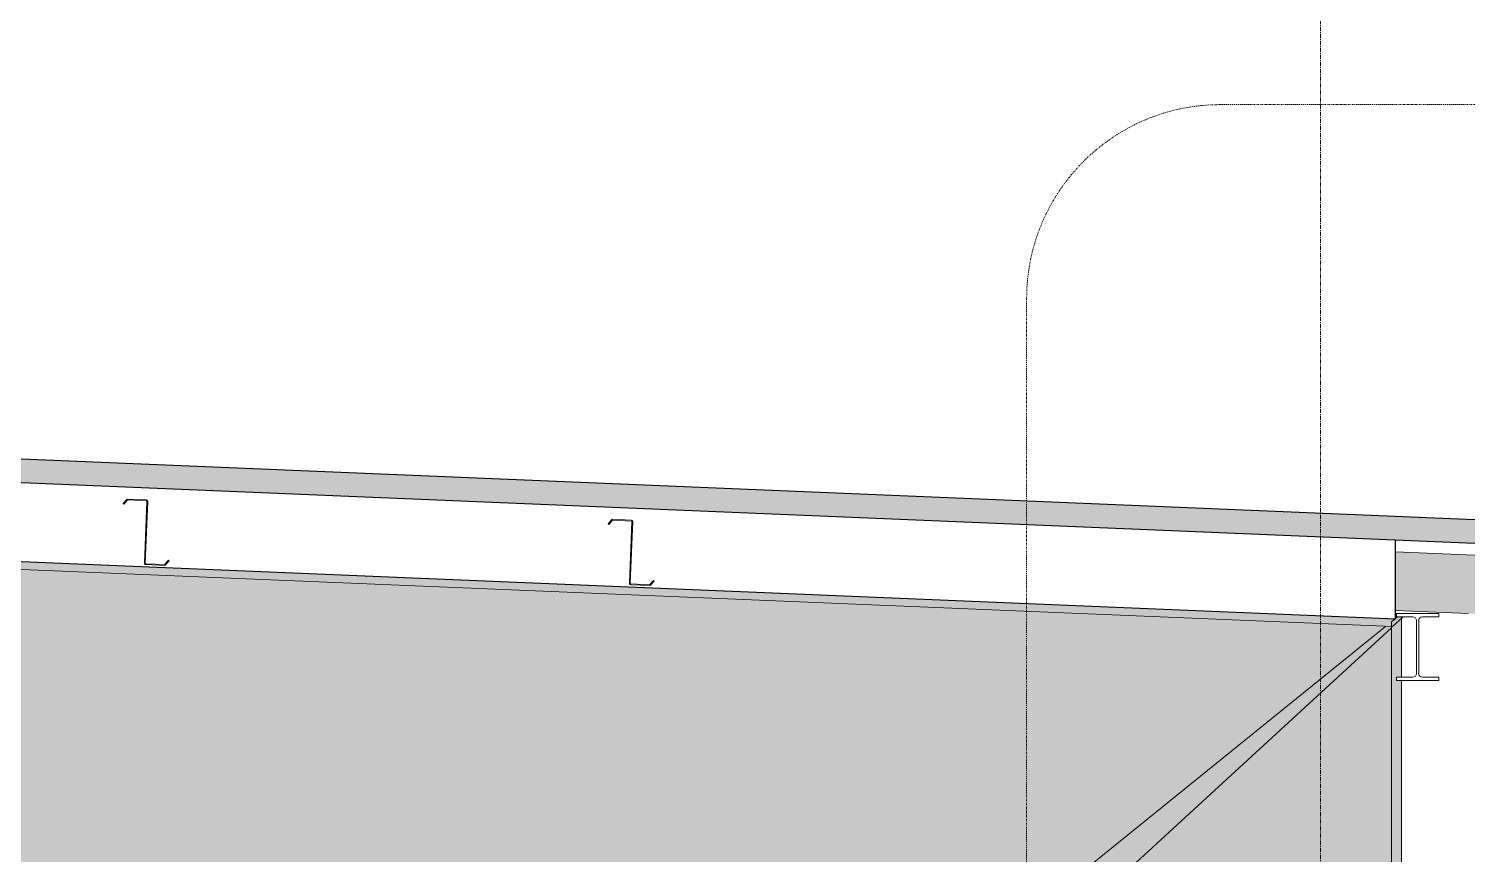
# Model space of a CAD drawing. Header units: inches. Extents: x -54880 to -186, y -265 to 853.
# Drawn here: x -15880.4 to -15702.6, y 299.1 to 401.1 of the extents above; entities that cross this region are included whole.
import ezdxf

# ---------------------------------------------------------------- set-up
doc = ezdxf.new("R2010")
doc.units = ezdxf.units.IN
doc.header["$MEASUREMENT"] = 0
doc.linetypes.add('Dash Dot 3_16_', pattern=[0.3125, 0.1875, -0.0625, 0, -0.0625])
doc.linetypes.add('Grid Line 1_2_', pattern=[0.875, 0.5, -0.125, 0.125, -0.125])
for name, color, linetype, lineweight in [('A-ANNO-SYMB', 150, 'Continuous', 9), ('A-CLNG', 13, 'Continuous', 9), ('A-ROOF', 132, 'Continuous', 9), ('S-BEAM', 12, 'Continuous', 9), ('S-COLS', 52, 'Continuous', 9), ('S-GRID', 1, 'Continuous', 9)]:
    doc.layers.add(name, color=color, linetype=linetype, lineweight=lineweight)

# ---------------------------------------------------------------- blocks, each defined once
blk = doc.blocks.new('Family7 - Family7-772884-Section 1')
at = {"layer": 'S-BEAM'}
blk.add_hatch(color=256, dxfattribs=at).paths.add_polyline_path([(22358.93, 327.21), (22360.24, 328.4), (22359.3, 328.43), (22359.3, 328.19), (21134.43, 379.23), (21134.43, 379.48), (21129.55, 379.68), (21131.15, 378.36), (22336.84, 328.13)], flags=0)
h = blk.add_hatch(color=256, dxfattribs=at)
h.paths.add_polyline_path([(21747.06, 281.89), (22318.6, 293.93), (22318.51, 295.18), (22319.69, 296.14), (22319.86, 293.87), (22322.77, 293.93), (22358.8, 327.2), (22358.8, 327.21), (21135.05, 378.2), (21135.05, 375.16), (21175.78, 341.72), (21747, 281.89)], flags=0)
h.paths.add_polyline_path([(21133.8, 376.19), (21133.8, 378.25), (21131.15, 378.36)], flags=0)
for p, q in [((21131.15, 378.36), (22358.93, 327.21)), ((22358.93, 327.21), (22360.24, 328.4)), ((22359.42, 328.44), (22359.3, 328.44)), ((22360.24, 328.4), (22359.65, 328.43)), ((22322.77, 293.93), (22358.8, 327.08))]:
    blk.add_line(p, q, dxfattribs=at)
blk = doc.blocks.new('Dimension Lumber - 2x8-945061-Section 1')
at = {"layer": 'S-BEAM'}
h = blk.add_hatch(color=256, dxfattribs=at)
h.paths.add_polyline_path([(22421.54, 326.6), (22421.85, 333.84), (22359.3, 336.45), (22359.3, 329.19), (22368.67, 328.83), (22370.44, 328.76), (22370.44, 328.73), (22414.3, 326.9)], flags=0)
h.paths.add_polyline_path([(22370.38, 328.73), (22370.38, 328.76), (22370.34, 328.73)], flags=0)
blk.add_hatch(color=256, dxfattribs=at).paths.add_polyline_path([(22370.24, 328.74), (22370.24, 328.76), (22369.57, 328.76)], flags=0)
for p, q in [((22359.3, 336.45), (22421.85, 333.84)), ((22421.85, 333.84), (22421.54, 326.6)), ((22359.3, 329.19), (22368.32, 328.82)), ((22369.57, 328.76), (22370.24, 328.74)), ((22370.24, 328.74), (22370.38, 328.73)), ((22370.44, 328.73), (22421.54, 326.6))]:
    blk.add_line(p, q, dxfattribs=at)
blk = doc.blocks.new('Girt_Z - 8_D-V283-Section 1')
at = {"layer": 'S-BEAM'}
h = blk.add_hatch(dxfattribs=at)
h.set_pattern_fill('FP_16', color=256, style=0, pattern_type=2)
h.set_pattern_definition([(45, (22007.282, 102), (-19.007, 19.007), []), (45, (22007.282, 130.8), (-19.007, 19.007), [])])
h.paths.add_polyline_path([(22207.22, 334.78), (22207.72, 335.33), (22207.64, 335.41), (22207.17, 334.89), (22204.85, 334.99), (22204.85, 334.88)], flags=0)
h.paths.add_polyline_path([(22204.78, 335.07), (22205.1, 342.69), (22204.99, 342.69), (22204.67, 335.07)], flags=0)
h.paths.add_polyline_path([(22202.13, 342.35), (22202.6, 342.87), (22204.92, 342.77), (22204.92, 342.88), (22202.56, 342.98), (22202.05, 342.43)], flags=0)
at = {"layer": 'S-BEAM', "lineweight": 15}
for p, q in [((22202.56, 342.98), (22202.05, 342.43)), ((22202.05, 342.43), (22202.13, 342.35)), ((22202.13, 342.35), (22202.6, 342.87)), ((22204.92, 342.88), (22202.56, 342.98)), ((22202.6, 342.87), (22204.92, 342.77)), ((22204.99, 342.69), (22204.67, 335.07)), ((22204.78, 335.07), (22205.1, 342.69)), ((22207.17, 334.89), (22204.85, 334.99)), ((22204.85, 334.88), (22207.22, 334.78)), ((22207.64, 335.41), (22207.17, 334.89)), ((22207.22, 334.78), (22207.72, 335.33)), ((22207.72, 335.33), (22207.64, 335.41))]:
    blk.add_line(p, q, dxfattribs=at)
for centre, radius, start, end in [((22204.91, 342.69), 0.187, 357.6141, 87.6141), ((22204.91, 342.69), 0.0782, 357.6141, 85.4913), ((22204.86, 335.06), 0.188, 177.6141, 267.6141), ((22204.86, 335.06), 0.0782, 177.6141, 264.5717)]:
    blk.add_arc(centre, radius, start, end, dxfattribs=at)
blk = doc.blocks.new('Girt_Z - 8_D-V284-Section 1')
at = {"layer": 'S-BEAM', "lineweight": 15}
for p, q in [((22262.5, 340.48), (22262, 339.93)), ((22262, 339.93), (22262.08, 339.85)), ((22262.08, 339.85), (22262.55, 340.37)), ((22264.87, 340.38), (22262.5, 340.48)), ((22262.55, 340.37), (22264.87, 340.27)), ((22264.94, 340.19), (22264.62, 332.57)), ((22264.73, 332.57), (22265.05, 340.19)), ((22267.12, 332.39), (22264.8, 332.49)), ((22267.59, 332.91), (22267.12, 332.39)), ((22267.17, 332.28), (22267.67, 332.83)), ((22267.67, 332.83), (22267.59, 332.91)), ((22264.8, 332.38), (22267.17, 332.28))]:
    blk.add_line(p, q, dxfattribs=at)
for centre, radius, start, end in [((22264.86, 340.2), 0.187, 357.6141, 87.6141), ((22264.86, 340.2), 0.0782, 357.6141, 85.4913), ((22264.81, 332.57), 0.188, 177.6141, 267.6141), ((22264.81, 332.57), 0.0782, 177.6141, 264.5717)]:
    blk.add_arc(centre, radius, start, end, dxfattribs=at)
blk = doc.blocks.new('W-Wide Flange - W8X21-946647-Section 1')
at = {"layer": 'S-BEAM', "lineweight": 15}
for p, q in [((22364.69, 328.83), (22359.42, 328.83)), ((22359.42, 328.83), (22359.42, 328.43)), ((22359.42, 328.43), (22361.45, 328.43)), ((22361.93, 327.95), (22361.93, 321.42)), ((22362.18, 321.42), (22362.18, 327.95)), ((22362.65, 328.43), (22364.69, 328.43)), ((22364.69, 328.43), (22364.69, 328.83)), ((22361.45, 320.95), (22359.42, 320.95)), ((22359.42, 320.95), (22359.42, 320.55)), ((22359.42, 320.55), (22364.69, 320.55)), ((22364.69, 320.95), (22362.65, 320.95)), ((22364.69, 320.55), (22364.69, 320.95))]:
    blk.add_line(p, q, dxfattribs=at)
for centre, start, end in [((22361.45, 327.95), 0, 90), ((22362.65, 327.95), 90, 180), ((22361.45, 321.42), 270, 0), ((22362.65, 321.42), 180, 270)]:
    blk.add_arc(centre, 0.475, start, end, dxfattribs=at)

msp = doc.modelspace()

# ---------------------------------------------------------------- hatches: boundary and pattern name
at = {"layer": 'A-ROOF'}
msp.add_hatch(color=256, dxfattribs=at).paths.add_polyline_path([(-15648.71, 335.33), (-15648.71, 338.21), (-16948.46, 392.37), (-16948.46, 389.49), (-15656.46, 335.66)], flags=0)
at = {"layer": 'S-COLS', "lineweight": 5}
for points in [[(-15729.46, 0), (-15711.96, 0), (-15711.96, 327.21), (-15712.71, 327.21), (-15751.07, 296.14), (-15750.9, 293.87), (-15747.99, 293.93), (-15749.38, 292.65), (-15750.81, 292.62), (-15730.93, 20.18)], [(-15711.46, 0), (-15711.46, 192), (-15710.71, 192), (-15710.71, 320.55), (-15711.34, 320.55), (-15711.34, 320.95), (-15710.71, 320.95), (-15710.71, 328.43), (-15711.2, 328.43), (-15711.96, 327.81), (-15711.96, 0)]]:
    msp.add_hatch(color=256, dxfattribs=at).paths.add_polyline_path(points, flags=0)

# ---------------------------------------------------------------- linework, layer by layer
at = {"layer": 'A-ANNO-SYMB', "linetype": 'Dash Dot 3_16_'}
for p, q in [((-15655.69, 391.76), (-15733.04, 391.76)), ((-15757.04, 367.76), (-15757.04, -11.65))]:
    msp.add_line(p, q, dxfattribs=at)
msp.add_arc((-15733.04, 367.76), 24, 90, 180, dxfattribs=at)
at = {"layer": 'A-CLNG', "lineweight": 25}
for p, q in [((-16936.33, 379.23), (-15711.46, 328.19)), ((-15711.46, 328.19), (-15711.46, 337.95))]:
    msp.add_line(p, q, dxfattribs=at)
at = {"layer": 'A-ROOF', "lineweight": 25}
for p, q in [((-15648.71, 338.21), (-16948.46, 392.37)), ((-16948.46, 389.49), (-15648.71, 335.33))]:
    msp.add_line(p, q, dxfattribs=at)
at = {"layer": 'S-COLS'}
for p, q in [((-15712.67, 327.24), (-15751.07, 296.14)), ((-15711.49, 328.19), (-15711.96, 327.81)), ((-15711.96, 327.81), (-15711.96, 0)), ((-15711.2, 328.43), (-15711.46, 328.22)), ((-15710.71, 320.95), (-15710.71, 328.43)), ((-15710.71, 289.62), (-15710.71, 320.55))]:
    msp.add_line(p, q, dxfattribs=at)
at = {"layer": 'S-GRID', "linetype": 'Grid Line 1_2_'}
msp.add_line((-15720.71, -132), (-15720.71, 648.66), dxfattribs=at)

# ---------------------------------------------------------------- block references
at = {"layer": 'S-BEAM'}
for name in ['Family7 - Family7-772884-Section 1', 'Girt_Z - 8_D-V283-Section 1', 'Girt_Z - 8_D-V284-Section 1', 'Dimension Lumber - 2x8-945061-Section 1', 'W-Wide Flange - W8X21-946647-Section 1']:
    msp.add_blockref(name, (-38070.76, 0), dxfattribs=at)

doc.saveas('drawing.dxf')
